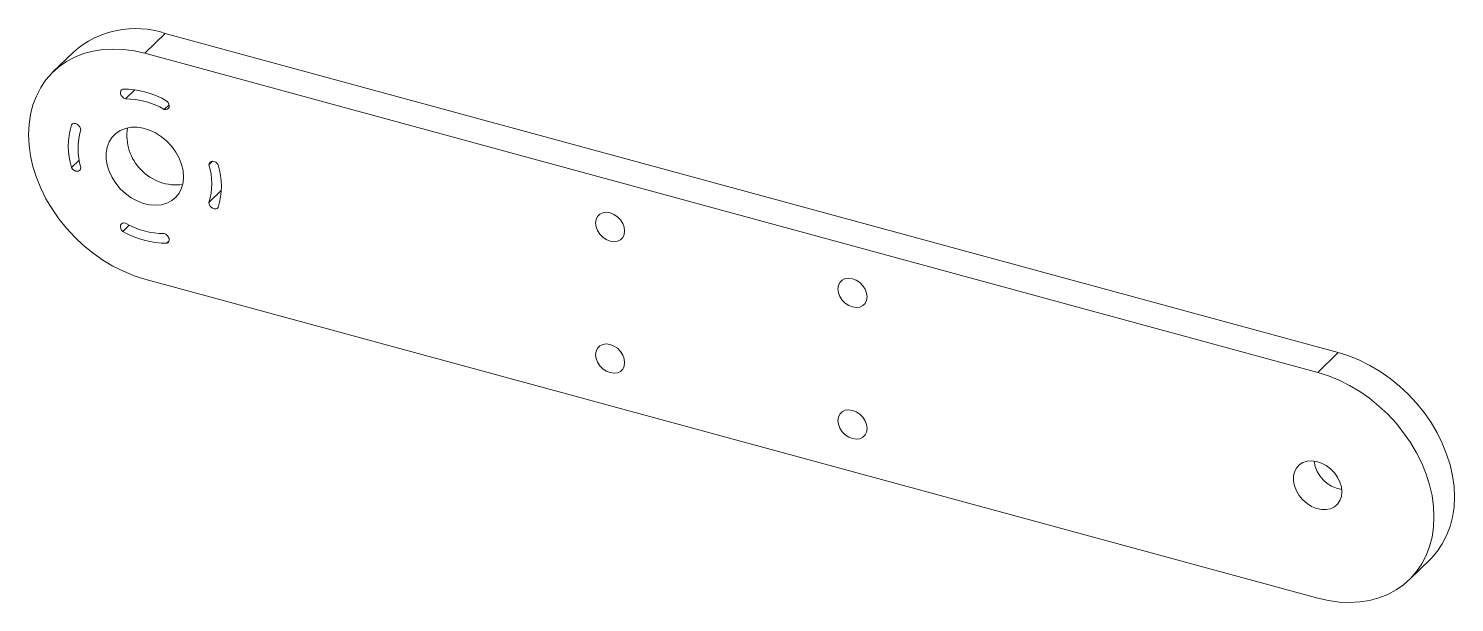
# Model space of a CAD drawing. Header units: millimetres. Extents: x -2 to 128, y -34 to 18.
import ezdxf

# ---------------------------------------------------------------- set-up
doc = ezdxf.new("R2010")
doc.units = ezdxf.units.MM

msp = doc.modelspace()

# ---------------------------------------------------------------- linework, layer by layer
at = {"color": 7, "linetype": 'Continuous', "lineweight": 15}
for p, q in [((8.75, 15.87), (10.61, 17.69)), ((117.63, -11.4), (10.61, 17.69)), ((2.23, 15.99), (0.36, 14.17)), ((115.76, -13.22), (8.75, 15.87)), ((6.98, 11.72), (7.82, 12.54)), ((10.52, 10.76), (10.96, 11.19)), ((2.05, 9.34), (2.12, 9.41)), ((2.05, 5.45), (2.75, 6.13)), ((14.59, 5.71), (14.93, 6.04)), ((14.59, 2.28), (15.73, 3.39)), ((6.74, -0.36), (7.33, 0.21)), ((10.75, -1.45), (10.95, -1.26)), ((8.75, -4.71), (115.76, -33.79)), ((115.76, -13.22), (117.63, -11.4)), ((124.14, -32.09), (126.01, -30.27))]:
    msp.add_line(p, q, dxfattribs=at)
at = {"color": 7, "linetype": 'Continuous', "lineweight": 15, "flags": 128}
for points in [[(8.75, 15.87), (7.77, 16.09), (6.8, 16.22), (5.84, 16.26), (4.91, 16.21), (4.02, 16.07), (3.16, 15.84), (2.35, 15.53), (1.6, 15.12), (0.9, 14.64), (0.28, 14.08), (-0.28, 13.45), (-0.75, 12.75), (-1.15, 11.98), (-1.46, 11.17), (-1.69, 10.3), (-1.82, 9.4), (-1.87, 8.46), (-1.82, 7.5), (-1.69, 6.52), (-1.46, 5.54), (-1.15, 4.55), (-0.75, 3.58), (-0.28, 2.62), (0.28, 1.68), (0.9, 0.78), (1.6, -0.08), (2.35, -0.89), (3.16, -1.65), (4.02, -2.34), (4.91, -2.97), (5.84, -3.52), (6.8, -4), (7.77, -4.4), (8.75, -4.71)], [(6.74, 12.61), (6.63, 12.55), (6.55, 12.45), (6.52, 12.31), (6.54, 12.17), (6.6, 12.02), (6.7, 11.89), (6.83, 11.78), (6.98, 11.72)], [(10.52, 10.76), (10.66, 10.74), (10.79, 10.77), (10.89, 10.85), (10.96, 10.96), (10.97, 11.1), (10.94, 11.25), (10.87, 11.4), (10.75, 11.52)], [(2.91, 8.88), (2.88, 9.03), (2.81, 9.18), (2.7, 9.3), (2.57, 9.4), (2.42, 9.46), (2.28, 9.47), (2.15, 9.43), (2.05, 9.34)], [(12.28, 4.62), (12.24, 5.18), (12.1, 5.75), (11.88, 6.32), (11.57, 6.87), (11.2, 7.39), (10.76, 7.86), (10.26, 8.27), (9.73, 8.61), (9.17, 8.87), (8.6, 9.04), (8.04, 9.13), (7.49, 9.13), (6.98, 9.03), (6.51, 8.84), (6.1, 8.57), (5.76, 8.22), (5.49, 7.81), (5.31, 7.33), (5.22, 6.81), (5.22, 6.26), (5.31, 5.69), (5.49, 5.12), (5.76, 4.56), (6.1, 4.03), (6.51, 3.53), (6.98, 3.09), (7.49, 2.71), (8.04, 2.41), (8.6, 2.19), (9.17, 2.06), (9.73, 2.02), (10.26, 2.07), (10.76, 2.21), (11.2, 2.44), (11.57, 2.75), (11.88, 3.13), (12.1, 3.58), (12.24, 4.08), (12.28, 4.62)], [(2.05, 5.45), (2.15, 5.32), (2.28, 5.21), (2.42, 5.14), (2.57, 5.12), (2.7, 5.14), (2.81, 5.21), (2.88, 5.32), (2.91, 5.45)], [(15.44, 5.71), (15.34, 5.84), (15.21, 5.95), (15.07, 6.02), (14.92, 6.04), (14.79, 6.02), (14.68, 5.95), (14.61, 5.84), (14.59, 5.71)], [(14.59, 2.28), (14.61, 2.13), (14.68, 1.98), (14.79, 1.86), (14.92, 1.76), (15.07, 1.7), (15.21, 1.69), (15.34, 1.73), (15.44, 1.81)], [(52.52, -0.32), (52.48, 0.03), (52.35, 0.37), (52.14, 0.7), (51.86, 0.98), (51.54, 1.19), (51.2, 1.33), (50.85, 1.38), (50.53, 1.34), (50.26, 1.21), (50.05, 1), (49.92, 0.72), (49.87, 0.4), (49.92, 0.06), (50.05, -0.29), (50.26, -0.61), (50.53, -0.89), (50.85, -1.11), (51.2, -1.24), (51.54, -1.29), (51.86, -1.25), (52.14, -1.12), (52.35, -0.91), (52.48, -0.64), (52.52, -0.32)], [(6.98, 0.4), (6.83, 0.42), (6.7, 0.38), (6.6, 0.31), (6.54, 0.2), (6.52, 0.06), (6.55, -0.09), (6.63, -0.24), (6.74, -0.36)], [(10.75, -1.45), (10.87, -1.39), (10.94, -1.29), (10.97, -1.15), (10.96, -1.01), (10.89, -0.86), (10.79, -0.73), (10.66, -0.62), (10.52, -0.56)], [(74.64, -6.33), (74.59, -5.98), (74.46, -5.64), (74.25, -5.31), (73.97, -5.03), (73.65, -4.82), (73.31, -4.68), (72.97, -4.63), (72.65, -4.67), (72.37, -4.8), (72.16, -5.01), (72.03, -5.29), (71.98, -5.61), (72.03, -5.95), (72.16, -6.3), (72.37, -6.62), (72.65, -6.9), (72.97, -7.12), (73.31, -7.25), (73.65, -7.3), (73.97, -7.26), (74.25, -7.13), (74.46, -6.92), (74.59, -6.65), (74.64, -6.33)], [(52.52, -12.32), (52.48, -11.97), (52.35, -11.63), (52.14, -11.3), (51.86, -11.02), (51.54, -10.81), (51.2, -10.67), (50.85, -10.62), (50.53, -10.66), (50.26, -10.79), (50.05, -11), (49.92, -11.28), (49.87, -11.6), (49.92, -11.94), (50.05, -12.29), (50.26, -12.61), (50.53, -12.89), (50.85, -13.11), (51.2, -13.24), (51.54, -13.29), (51.86, -13.25), (52.14, -13.12), (52.35, -12.91), (52.48, -12.64), (52.52, -12.32)], [(126.01, -30.27), (126.1, -30.18), (126.65, -29.55), (127.13, -28.85), (127.52, -28.09), (127.84, -27.27), (128.06, -26.41), (128.2, -25.5), (128.24, -24.57), (128.2, -23.61), (128.06, -22.63), (127.84, -21.64), (127.52, -20.66), (127.13, -19.68), (126.65, -18.72), (126.1, -17.79), (125.47, -16.88), (124.78, -16.02), (124.02, -15.21), (123.21, -14.46), (122.36, -13.76), (121.46, -13.13), (120.53, -12.58), (119.58, -12.1), (118.61, -11.71), (117.63, -11.4)], [(115.76, -33.79), (116.74, -34.01), (117.71, -34.15), (118.67, -34.19), (119.59, -34.14), (120.49, -34), (121.35, -33.77), (122.16, -33.45), (122.91, -33.05), (123.6, -32.57), (124.23, -32.01), (124.78, -31.37), (125.26, -30.67), (125.66, -29.91), (125.97, -29.09), (126.19, -28.23), (126.33, -27.33), (126.37, -26.39), (126.33, -25.43), (126.19, -24.45), (125.97, -23.46), (125.66, -22.48), (125.26, -21.5), (124.78, -20.54), (124.23, -19.61), (123.6, -18.71), (122.91, -17.85), (122.16, -17.03), (121.35, -16.28), (120.49, -15.58), (119.59, -14.96), (118.67, -14.4), (117.71, -13.92), (116.74, -13.53), (115.76, -13.22)], [(74.64, -18.33), (74.59, -17.98), (74.46, -17.64), (74.25, -17.31), (73.97, -17.03), (73.65, -16.82), (73.31, -16.68), (72.97, -16.63), (72.65, -16.67), (72.37, -16.8), (72.16, -17.01), (72.03, -17.29), (71.98, -17.61), (72.03, -17.95), (72.16, -18.3), (72.37, -18.62), (72.65, -18.9), (72.97, -19.12), (73.31, -19.25), (73.65, -19.3), (73.97, -19.26), (74.25, -19.13), (74.46, -18.92), (74.59, -18.65), (74.64, -18.33)], [(117.97, -24.11), (117.93, -23.66), (117.79, -23.21), (117.58, -22.77), (117.28, -22.37), (116.93, -22), (116.53, -21.7), (116.1, -21.48), (115.65, -21.33), (115.21, -21.28), (114.79, -21.32), (114.41, -21.44), (114.08, -21.65), (113.83, -21.94), (113.65, -22.29), (113.56, -22.69), (113.56, -23.12), (113.65, -23.57), (113.83, -24.02), (114.08, -24.44), (114.41, -24.83), (114.79, -25.16), (115.21, -25.43), (115.65, -25.61), (116.1, -25.71), (116.53, -25.72), (116.93, -25.64), (117.28, -25.47), (117.58, -25.22), (117.79, -24.9), (117.93, -24.52), (117.97, -24.11)]]:
    msp.add_lwpolyline(points, dxfattribs=at)
at = {"color": 7, "linetype": 'Continuous', "lineweight": 15}
for centre, radius, start, end in [((7.9, 9.56), 8.57, 71.5263, 131.3838), ((6.73, 4.63), 7.98, 59.6765, 89.9145), ((6.98, 4.75), 6.97, 59.5421, 90.0489), ((8.32, 7.4), 6.56, 162.7558, 197.2442), ((8.38, 7.17), 5.73, 162.6032, 197.3968), ((11.65, 8.41), 4.54, 171.5939, 277.0162), ((9.12, 3.99), 5.73, 342.6032, 17.3968), ((9.17, 3.76), 6.56, 342.7558, 17.2442), ((10.51, 6.41), 6.97, 239.5421, 270.0489), ((10.77, 6.53), 7.98, 239.6765, 269.9145), ((118.43, -20.9), 3.03, 187.5366, 261.0734)]:
    msp.add_arc(centre, radius, start, end, dxfattribs=at)

doc.saveas('drawing.dxf')
